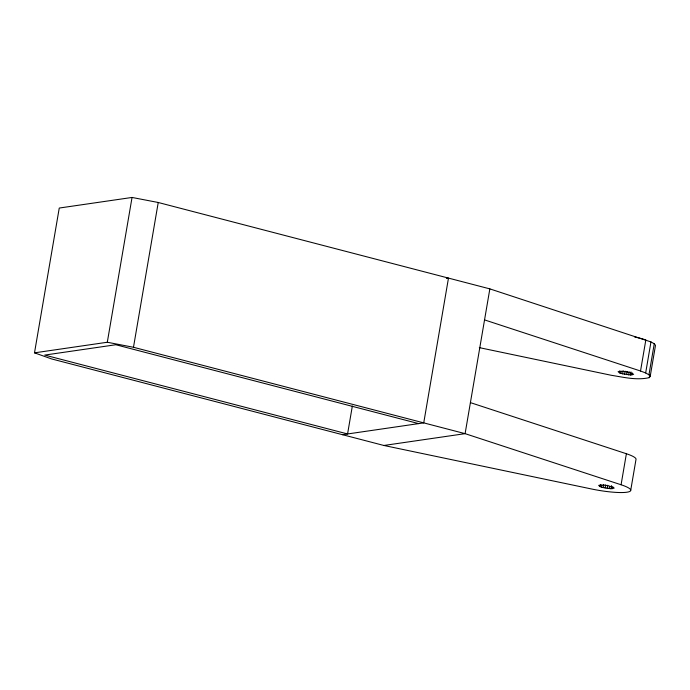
<?xml version="1.0" encoding="UTF-8"?>
<svg xmlns="http://www.w3.org/2000/svg" width="690" height="690" viewBox="0 0 690 690"><rect width="100%" height="100%" fill="white"/><g stroke="black" fill="none" stroke-linecap="round" stroke-linejoin="round"><path stroke-width="1.03" d="M34.5 352.84L107.304 342.249L133.481 347.277L465.103 433.656L621.078 484.76A31.921 5.322 9.7 0 1 626.856 492.22A31.921 5.322 9.7 0 1 591.753 489.029L383.882 445.473L51.569 358.921L34.5 352.84L59.254 208.044L132.049 197.452L158.234 202.489L489.848 288.877L650.963 341.921L654.258 343.758L655.5 345.354L650.196 376.386L649.29 377.637C636.749 380.535 623.665 377.232 611.193 375.265L479.3 347.631M107.304 342.249L132.049 197.452M133.481 347.277L158.234 202.489M352.349 406.039L347.57 433.958L44.729 355.083L115.834 344.741L418.675 423.617M489.848 288.877L465.103 433.656L383.882 445.473M600.024 486.623L598.644 485.389C603.793 484.57 609.675 485.562 614.247 488.063L611.004 488.753L603.172 487.589L600.024 486.623L600.378 484.553M619.465 372.859L618.093 371.625C623.234 370.815 629.125 371.807 633.687 374.299L630.453 374.989L622.622 373.825L619.465 372.859L619.818 370.789M601.43 487.114L601.784 485.044M620.871 373.35L621.224 371.28M603.172 487.589L603.698 484.484M622.622 373.825L623.148 370.72M605.139 488.011L605.665 484.915M624.588 374.256L625.114 371.151M607.191 488.365L607.726 485.26M626.641 374.61L627.167 371.505M609.192 488.615L609.546 486.554M628.642 374.86L629.168 371.755M611.004 488.753L611.53 485.648M630.453 374.989L630.979 371.893M612.504 488.761L612.858 486.692M631.945 374.998L632.299 372.928M621.078 484.76L626.382 453.735L470.408 402.624M650.196 376.386L648.954 374.791L645.659 372.954L640.527 371.004L645.831 339.963A31.921 5.322 9.7 0 0 634.507 336.893M645.659 372.954L650.963 341.921M648.954 374.791L654.258 343.758M649.29 377.637L649.816 374.541M630.746 490.15L636.051 459.126A31.921 5.322 9.7 0 0 626.382 453.735M446.378 278.398L448.483 278.087L423.738 422.875L342.516 434.7M484.544 319.901L640.527 371.004"/></g></svg>
